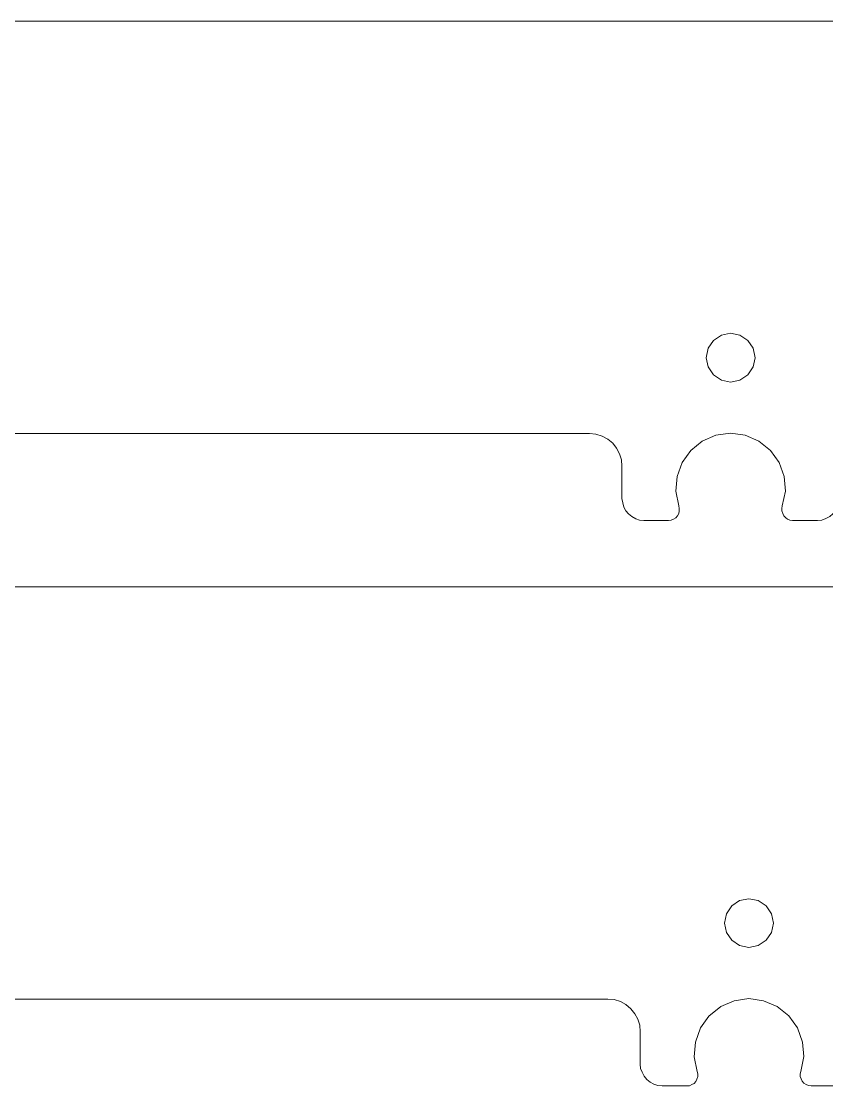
# Model space of a CAD drawing. Header units: inches. Extents: x 0 to 612, y 168 to 624.
# Drawn here: x 219.1 to 291.9, y 363.7 to 459.9 of the extents above; entities that cross this region are included whole.
import ezdxf

# ---------------------------------------------------------------- set-up
doc = ezdxf.new("R2010")
doc.units = ezdxf.units.IN
doc.header["$MEASUREMENT"] = 0
doc.layers.add('Capa 1', color=7, linetype='Continuous')

# ---------------------------------------------------------------- blocks, each defined once
blk = doc.blocks.new('block 171')
at = {"layer": 'Capa 1', "color": 7, "lineweight": 9, "true_color": 0xffffff}
blk.add_lwpolyline([(298.875, 459.854), (100.845, 459.854)], dxfattribs=at)
blk = doc.blocks.new('block 179')
at = {"layer": 'Capa 1', "color": 7, "lineweight": 9, "true_color": 0xffffff}
blk.add_lwpolyline([(129.278, 422.6), (270.441, 422.6)], dxfattribs=at)
blk = doc.blocks.new('block 180')
at = {"layer": 'Capa 1', "color": 7, "lineweight": 9, "true_color": 0xffffff}
blk.add_lwpolyline([(270.441, 422.6), (271.029, 422.531), (271.583, 422.358), (272.102, 422.081), (272.551, 421.735), (272.897, 421.286), (273.174, 420.767), (273.347, 420.213), (273.381, 419.66)], dxfattribs=at)
blk = doc.blocks.new('block 181')
at = {"layer": 'Capa 1', "color": 7, "lineweight": 9, "true_color": 0xffffff}
blk.add_lwpolyline([(273.381, 419.66), (273.381, 416.72)], dxfattribs=at)
blk = doc.blocks.new('block 182')
at = {"layer": 'Capa 1', "color": 7, "lineweight": 9, "true_color": 0xffffff}
blk.add_lwpolyline([(273.381, 416.72), (273.451, 416.339), (273.554, 415.958), (273.727, 415.613), (273.97, 415.336), (274.281, 415.094), (274.626, 414.886), (274.972, 414.783), (275.353, 414.748)], dxfattribs=at)
blk = doc.blocks.new('block 183')
at = {"layer": 'Capa 1', "color": 7, "lineweight": 9, "true_color": 0xffffff}
blk.add_lwpolyline([(275.353, 414.748), (277.602, 414.748)], dxfattribs=at)
blk = doc.blocks.new('block 184')
at = {"layer": 'Capa 1', "color": 7, "lineweight": 9, "true_color": 0xffffff}
blk.add_lwpolyline([(277.602, 414.748), (277.844, 414.783), (278.051, 414.852), (278.258, 414.99), (278.397, 415.163), (278.535, 415.371), (278.57, 415.578), (278.57, 415.82), (278.535, 416.062)], dxfattribs=at)
blk = doc.blocks.new('block 185')
at = {"layer": 'Capa 1', "color": 7, "lineweight": 9, "true_color": 0xffffff}
blk.add_lwpolyline([(287.875, 416.062), (288.151, 417.377), (288.048, 418.726), (287.598, 419.971), (286.802, 421.078), (285.765, 421.908), (284.52, 422.461), (283.205, 422.635), (281.856, 422.461), (280.646, 421.908), (279.607, 421.078), (278.812, 419.971), (278.362, 418.726), (278.258, 417.377), (278.535, 416.062)], dxfattribs=at)
blk = doc.blocks.new('block 186')
at = {"layer": 'Capa 1', "color": 7, "lineweight": 9, "true_color": 0xffffff}
blk.add_lwpolyline([(287.875, 416.062), (287.84, 415.82), (287.84, 415.613), (287.909, 415.371), (288.013, 415.163), (288.186, 414.99), (288.359, 414.852), (288.566, 414.783), (288.809, 414.748)], dxfattribs=at)
blk = doc.blocks.new('block 187')
at = {"layer": 'Capa 1', "color": 7, "lineweight": 9, "true_color": 0xffffff}
blk.add_lwpolyline([(288.809, 414.748), (291.057, 414.748)], dxfattribs=at)
blk = doc.blocks.new('block 188')
at = {"layer": 'Capa 1', "color": 7, "lineweight": 9, "true_color": 0xffffff}
blk.add_lwpolyline([(291.057, 414.748), (291.438, 414.783), (291.818, 414.921), (292.164, 415.094), (292.44, 415.336), (292.683, 415.647), (292.855, 415.958), (292.994, 416.339), (293.029, 416.72)], dxfattribs=at)
blk = doc.blocks.new('block 209')
at = {"layer": 'Capa 1', "color": 7, "lineweight": 9, "true_color": 0xffffff}
blk.add_lwpolyline([(285.419, 429.449), (285.246, 430.313), (284.762, 431.005), (284.035, 431.49), (283.205, 431.663), (282.375, 431.49), (281.648, 431.005), (281.164, 430.313), (280.991, 429.449), (281.164, 428.619), (281.648, 427.893), (282.375, 427.408), (283.205, 427.235), (284.035, 427.408), (284.762, 427.893), (285.246, 428.619), (285.419, 429.449)], dxfattribs=at)
blk = doc.blocks.new('block 457')
at = {"layer": 'Capa 1', "color": 7, "lineweight": 9, "true_color": 0xffffff}
blk.add_lwpolyline([(289.535, 364.938), (289.812, 366.287), (289.708, 367.602), (289.258, 368.881), (288.462, 369.988), (287.425, 370.818), (286.18, 371.337), (284.865, 371.545), (283.516, 371.337), (282.306, 370.818), (281.233, 369.953), (280.472, 368.881), (280.023, 367.602), (279.919, 366.253), (280.196, 364.938)], dxfattribs=at)
blk = doc.blocks.new('block 475')
at = {"layer": 'Capa 1', "color": 7, "lineweight": 9, "true_color": 0xffffff}
blk.add_lwpolyline([(272.102, 371.476), (272.689, 371.441), (273.243, 371.268), (273.727, 370.991), (274.177, 370.61), (274.558, 370.161), (274.834, 369.677), (275.007, 369.123), (275.042, 368.535)], dxfattribs=at)
blk = doc.blocks.new('block 481')
at = {"layer": 'Capa 1', "color": 7, "lineweight": 9, "true_color": 0xffffff}
blk.add_lwpolyline([(287.079, 378.359), (286.906, 379.189), (286.422, 379.916), (285.695, 380.399), (284.865, 380.538), (284, 380.399), (283.309, 379.916), (282.824, 379.189), (282.651, 378.359), (282.824, 377.494), (283.309, 376.803), (284, 376.318), (284.865, 376.146), (285.695, 376.318), (286.422, 376.803), (286.906, 377.494), (287.079, 378.359)], dxfattribs=at)
blk = doc.blocks.new('block 487')
at = {"layer": 'Capa 1', "color": 7, "lineweight": 9, "true_color": 0xffffff}
blk.add_lwpolyline([(279.262, 363.658), (279.504, 363.658), (279.711, 363.762), (279.919, 363.865), (280.057, 364.038), (280.161, 364.246), (280.23, 364.488), (280.23, 364.73), (280.196, 364.938)], dxfattribs=at)
blk = doc.blocks.new('block 488')
at = {"layer": 'Capa 1', "color": 7, "lineweight": 9, "true_color": 0xffffff}
blk.add_lwpolyline([(289.535, 364.938), (289.5, 364.73), (289.5, 364.488), (289.569, 364.281), (289.673, 364.073), (289.812, 363.9), (290.019, 363.762), (290.227, 363.692), (290.469, 363.658)], dxfattribs=at)
blk = doc.blocks.new('block 492')
at = {"layer": 'Capa 1', "color": 7, "lineweight": 9, "true_color": 0xffffff}
blk.add_lwpolyline([(275.042, 368.535), (275.042, 365.595)], dxfattribs=at)
blk = doc.blocks.new('block 493')
at = {"layer": 'Capa 1', "color": 7, "lineweight": 9, "true_color": 0xffffff}
blk.add_lwpolyline([(275.042, 365.595), (275.076, 365.215), (275.215, 364.869), (275.388, 364.523), (275.63, 364.212), (275.941, 363.97), (276.252, 363.796), (276.633, 363.692), (277.013, 363.658)], dxfattribs=at)
blk = doc.blocks.new('block 494')
at = {"layer": 'Capa 1', "color": 7, "lineweight": 9, "true_color": 0xffffff}
blk.add_lwpolyline([(277.013, 363.658), (279.262, 363.658)], dxfattribs=at)
blk = doc.blocks.new('block 495')
at = {"layer": 'Capa 1', "color": 7, "lineweight": 9, "true_color": 0xffffff}
blk.add_lwpolyline([(290.469, 363.658), (292.717, 363.658)], dxfattribs=at)
blk = doc.blocks.new('block 515')
at = {"layer": 'Capa 1', "color": 7, "lineweight": 9, "true_color": 0xffffff}
blk.add_lwpolyline([(130.904, 371.476), (272.102, 371.476)], dxfattribs=at)
blk = doc.blocks.new('block 516')
at = {"layer": 'Capa 1', "color": 7, "lineweight": 9, "true_color": 0xffffff}
blk.add_lwpolyline([(300.535, 408.729), (102.505, 408.729)], dxfattribs=at)

msp = doc.modelspace()

# ---------------------------------------------------------------- block references
at = {"layer": 'Capa 1'}
for name in ['block 171', 'block 209', 'block 179', 'block 180', 'block 185', 'block 181', 'block 182', 'block 188', 'block 184', 'block 186', 'block 183', 'block 187', 'block 516', 'block 481', 'block 515', 'block 475', 'block 457', 'block 492', 'block 493', 'block 487', 'block 488', 'block 494', 'block 495']:
    msp.add_blockref(name, (0, 0), dxfattribs=at)

doc.saveas('drawing.dxf')
